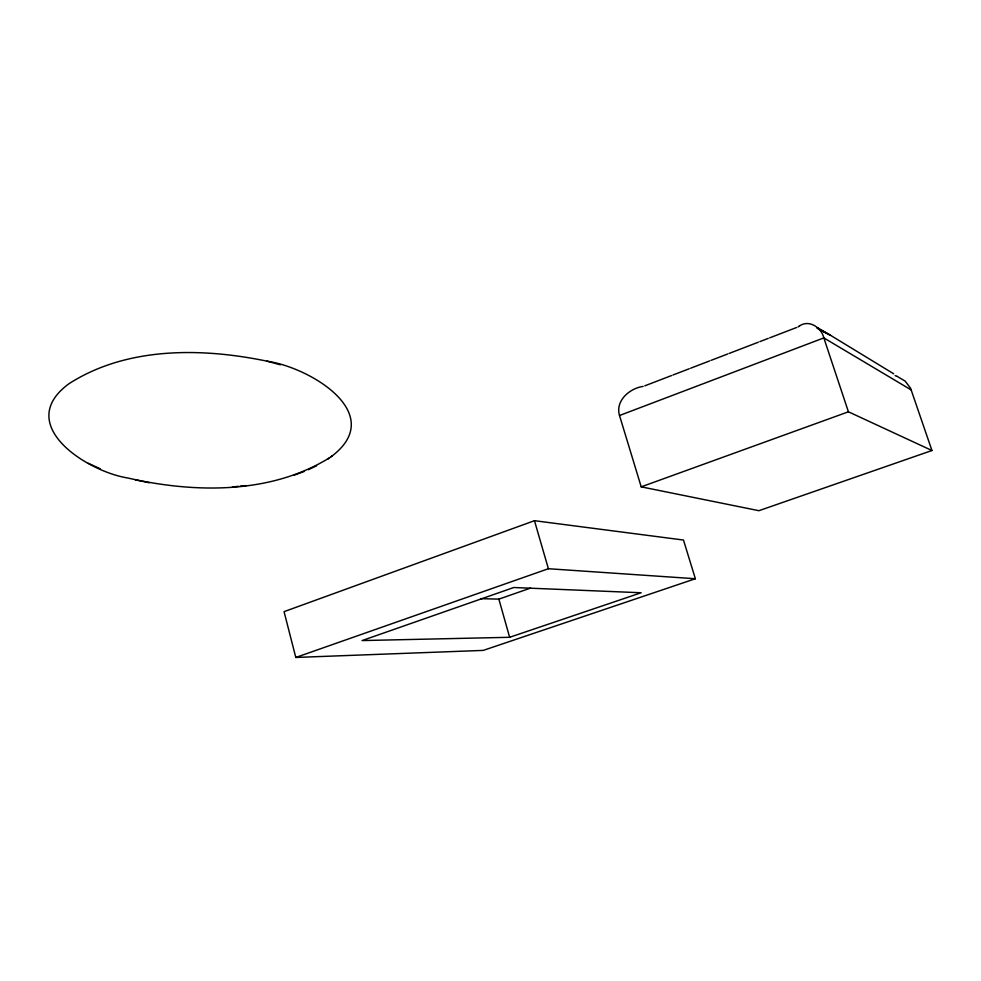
<?xml version="1.0" encoding="UTF-8"?>
<svg xmlns="http://www.w3.org/2000/svg" width="981" height="981" viewBox="0 0 981 981"><rect width="100%" height="100%" fill="white"/><g stroke="black" fill="none" stroke-linecap="round" stroke-linejoin="round"><path stroke-width="1.47" d="M327.347 459.378C391.394 416.226 311.517 367.679 266.991 361.167C201.767 347.63 126.929 346.538 68.977 383.718C13.415 424.405 86.451 471.37 127.677 477.98C193.882 493.112 269.934 494.608 329.493 457.82M798.068 326.943L798.951 326.305M330.609 456.987L332.338 455.736M799.135 326.195C808.773 319.046 821.477 327.47 823.832 337.905L848.418 411.799L931.95 450.512L910.552 388.182L905.169 381.143L897.088 376.336M308.439 469.678L316.605 465.779M644.787 385.84L671.654 375.515M673.003 374.987L689.3 368.733M690.649 368.218L709.815 360.849M711.188 360.321L727.755 353.957M729.141 353.43L758.423 342.173M759.834 341.633L768.27 338.384M769.68 337.844L796.633 327.495M931.95 450.512L758.914 510.696L641.206 486.846L619.514 415.515L823.832 337.905L911.275 389.984M294.312 475.111L299.07 473.357M299.916 473.038L304.294 471.432M534.473 520.69L284.061 611.654L295.796 657.454L483.228 650.403L695.37 578.741L683.475 540.04L534.473 520.69L548.391 568.722L695.37 578.741M641.206 486.846L848.418 411.799M295.796 657.454L548.391 568.722M480.641 598.655L498.863 599.133L530.414 588.134M509.642 637.294L641.133 592.757L513.786 587.509L362.063 640.568L509.642 637.294L498.863 599.133M643.131 386.404C629.692 388.268 615.087 400.8 619.514 415.515M232.387 486.932L238.555 486.318M240.382 486.147L246.341 485.558M135.427 479.893L141.828 481.205M142.883 481.426L149.32 482.75M266.991 361.167L273.209 362.847M274.214 363.129L280.382 364.797M895.15 375.649L896.806 376.226M88.204 463.24L100.197 468.771M817.026 328.23L830.551 335.318L893.703 373.81M821.122 330.462L830.551 335.318L817.553 327.703"/></g></svg>
